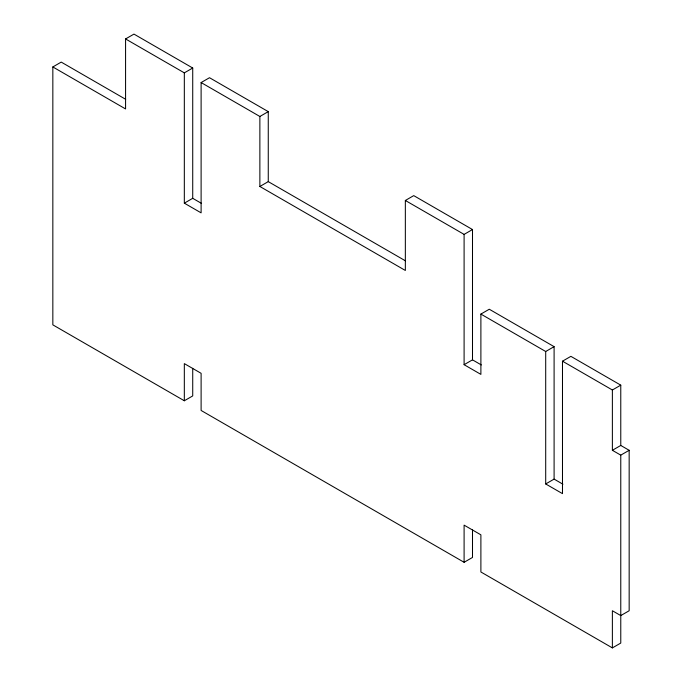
<?xml version="1.0" encoding="UTF-8"?>
<svg xmlns="http://www.w3.org/2000/svg" width="682" height="682" viewBox="0 0 682 682"><rect width="100%" height="100%" fill="white"/><g stroke="black" fill="none" stroke-linecap="round" stroke-linejoin="round"><path stroke-width="1.02" d="M192.725 368.323L192.725 395.918L184.328 400.769L52.838 324.854L52.838 66.947L61.227 62.096L125.684 99.308M52.838 66.947L125.573 108.941L125.573 38.942L133.97 34.1L192.725 68.021L192.725 198.317L201.557 203.424M125.573 38.942L184.328 72.863L192.725 68.021M184.328 72.863L184.328 203.168L201.113 212.861L201.113 82.556L209.51 77.714L268.265 111.635L268.265 181.625L405.458 260.839M201.113 82.556L259.868 116.477L268.265 111.635M184.328 203.168L192.725 198.317M259.868 116.477L259.868 186.476L268.265 181.625M259.868 186.476L405.347 270.464L405.347 200.474L413.744 195.623L472.498 229.544L472.498 359.849L481.33 364.947M405.347 200.474L464.101 234.395L472.498 229.544M464.101 234.395L464.101 364.691L480.887 374.384L480.887 314.078L489.284 309.236L554.099 346.652L554.099 479.105L562.931 484.203M464.101 364.691L472.498 359.849M480.887 314.078L545.702 351.503L554.099 346.652M545.702 351.503L545.702 483.956L562.488 493.64L562.488 361.187L570.885 356.345L620.773 385.151L620.773 445.448L629.162 450.299L629.162 610.748L620.773 615.59L612.376 610.748L612.376 647.9L620.773 643.058L620.773 455.141L629.162 450.299M562.488 361.187L612.376 389.993L620.773 385.151M545.702 483.956L554.099 479.105M612.376 389.993L612.376 450.299L620.773 445.448M184.328 400.769L184.328 363.617L201.113 373.31L201.113 410.462L464.101 562.292L472.498 557.45L472.498 529.846M612.376 450.299L620.773 455.141M612.376 647.9L480.887 571.985L480.887 534.833L464.101 525.14L464.101 562.292"/></g></svg>
